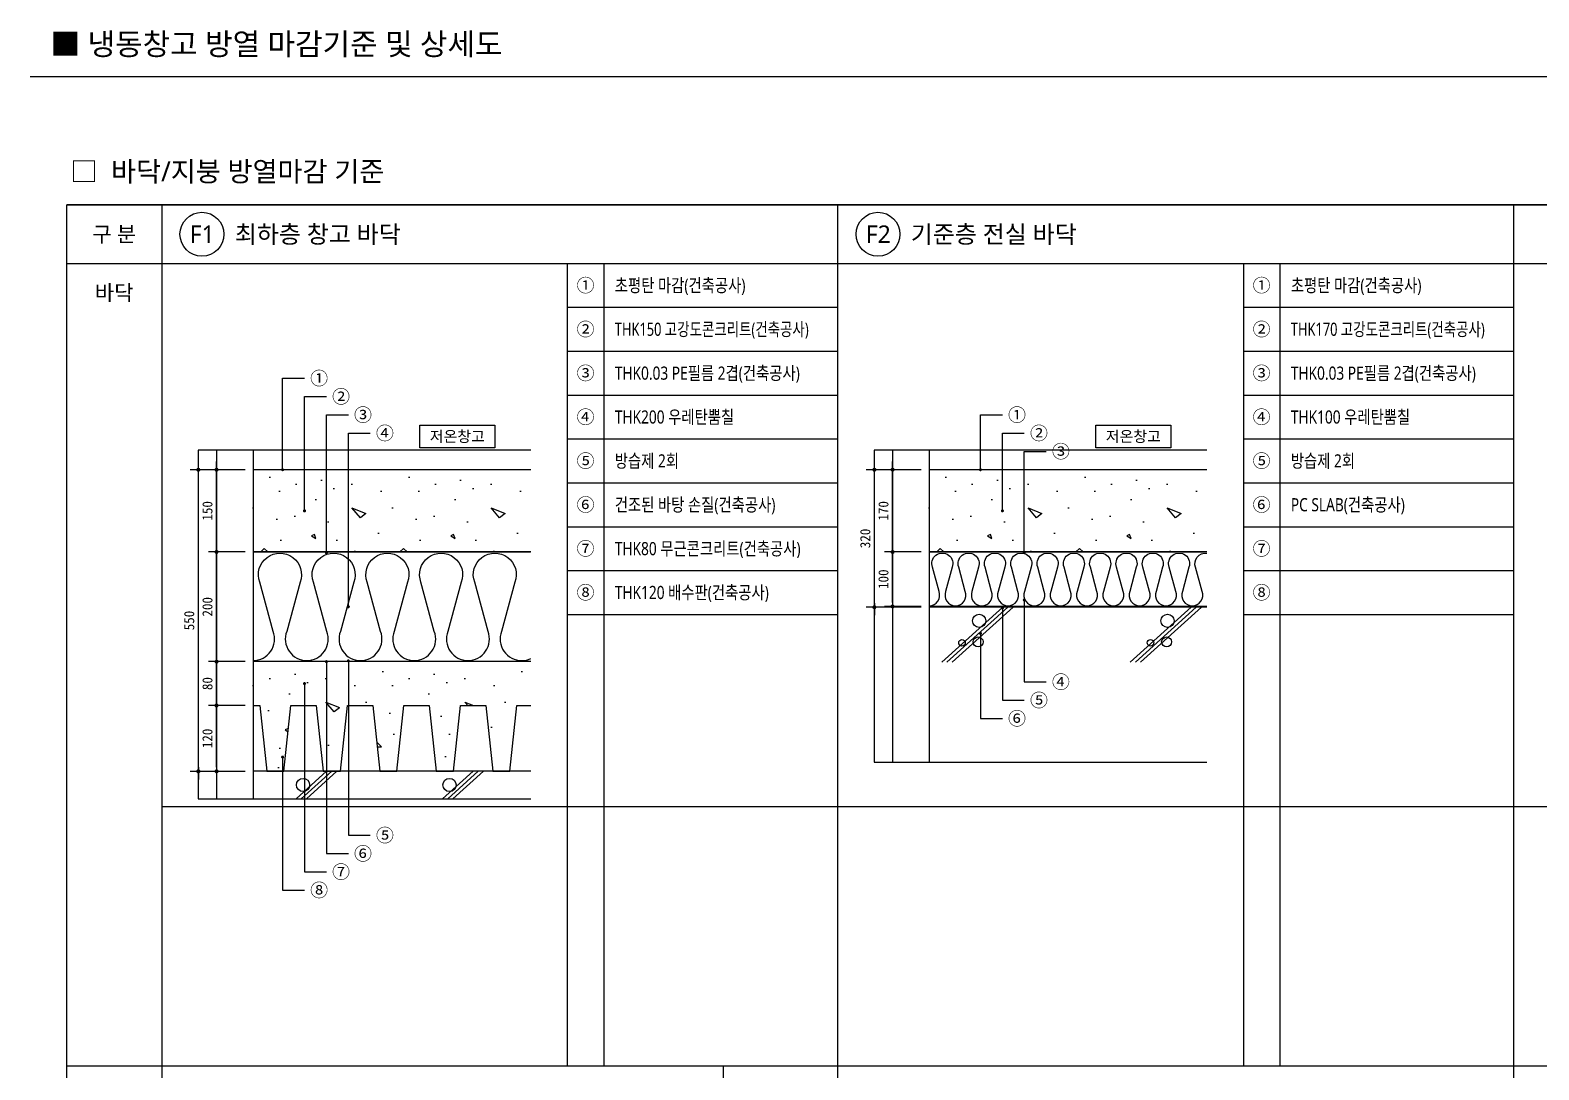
# Model space of a CAD drawing. Header units: millimetres. Extents: x 1008970 to 1091919, y 939088 to 948574.
# Drawn here: x 1025770 to 1033247, y 943425 to 948574 of the extents above; entities that cross this region are included whole.
import ezdxf
from ezdxf.enums import TextEntityAlignment as Align

# ---------------------------------------------------------------- set-up
doc = ezdxf.new("R2010")
doc.units = ezdxf.units.MM
doc.header["$LTSCALE"] = 5
doc.header["$MEASUREMENT"] = 0
doc.header["$PDSIZE"] = -10
doc.layers.get('0').update_dxf_attribs({"linetype": 'CONTINUOUS'})
doc.layers.get('Defpoints').update_dxf_attribs({"color": 153, "linetype": 'CONTINUOUS'})
for name, color, linetype in [('0612_ACL WALL', 4, 'CONTINUOUS'), ('5TXT', 7, 'CONTINUOUS'), ('AA-AXIS-DIM7', 7, 'CONTINUOUS'), ('COL', 2, 'CONTINUOUS'), ('DIM', 7, 'CONTINUOUS'), ('HATCH', 9, 'CONTINUOUS'), ('ST', 6, 'CONTINUOUS'), ('TEXT', 7, 'CONTINUOUS'), ('단열재', 11, 'CONTINUOUS')]:
    doc.layers.add(name, color=color, linetype=linetype)
doc.styles.add('MG', font='malgun.ttf')
doc.styles.add('돋움', font='')
doc.styles.add('맑은고딕', font='malgun.ttf')
doc.styles.add('한글', font='malgun.ttf')
doc.styles.get('돋움').set_extended_font_data('DotumChe')
doc.dimstyles.new('DIM_5', dxfattribs={"dimscale": 5, "dimtxt": 3, "dimasz": 1, "dimexe": 2, "dimexo": 2, "dimgap": 1, "dimtad": 1, "dimdec": 0, "dimzin": 0, "dimdsep": 46, "dimtxsty": 'MG', "dimblk1": 'DIMDOT', "dimblk2": 'DIMDOT', "dimsah": 1, "dimcen": 0.09, "dimdle": 2, "dimclrd": 7, "dimclre": 7, "dimclrt": 3, "dimadec": 0, "dimazin": 0, "dimtfac": 1, "dimtdec": 0, "dimtix": 1, "dimtmove": 2, "dimatfit": 3, "dimldrblk": 'DIMDOT', "dimfxl": 2, "dimtolj": 1, "dimtzin": 0, "dimarcsym": 0})
doc.dimstyles.new('SDIM', dxfattribs={"dimscale": 10, "dimtxt": 2.5, "dimasz": 1, "dimexe": 2, "dimexo": 2, "dimgap": 1, "dimtad": 1, "dimdsep": 46, "dimtxsty": '돋움', "dimblk1": '_RXDOT', "dimblk2": '_RXDOT', "dimsah": 1, "dimcen": 3, "dimclrd": 7, "dimclre": 7, "dimclrt": 3, "dimadec": 0, "dimazin": 0, "dimtfac": 1, "dimtix": 1, "dimtmove": 2, "dimatfit": 3, "dimfxl": 1, "dimtolj": 1, "dimtzin": 0, "dimarcsym": 0})

# ---------------------------------------------------------------- blocks, each defined once
blk = doc.blocks.new('DIMDOT')
at = {"linetype": 'Continuous'}
blk.add_line((-2, 0), (2, 0), dxfattribs=at)
for radius in [0.5, 0.25]:
    blk.add_circle((0, 0), radius, dxfattribs=at)
blk = doc.blocks.new('_RXDOT')
at = {"color": 0, "linetype": 'ByBlock'}
blk.add_line((-1, 0), (2, 0), dxfattribs=at)
at = {"color": 0, "linetype": 'ByBlock', "const_width": 0.5}
blk.add_lwpolyline([(-0.25, 0, 1), (0.25, 0, 1)], format="xyb", close=True, dxfattribs=at)
blk = doc.blocks.new('*D8')
at = {"layer": 'Defpoints', "color": 0, "transparency": 16777216}
for p in [(1026693.9, 945229.2), (1026875, 945229.2), (1026875, 944903.2)]:
    blk.add_point(p, dxfattribs=at)
at = {"layer": 'DIM', "color": 7, "lineweight": -2, "transparency": 16777216}
for p, q in [((1026835, 945229.2), (1026653.9, 945229.2)), ((1026693.9, 944923.2), (1026693.9, 945209.2)), ((1026835, 944903.2), (1026653.9, 944903.2))]:
    blk.add_line(p, q, dxfattribs=at)
at = {"layer": 'DIM', "color": 7, "lineweight": -2, "transparency": 16777216, "xscale": 20, "yscale": 20, "zscale": 20}
for p, rotation in [((1026693.9, 945229.2), 90), ((1026693.9, 944903.2), 270)]:
    blk.add_blockref('_RXDOT', p, dxfattribs=dict(at, rotation=rotation))
at = {"layer": 'DIM', "color": 3, "transparency": 16777216, "insert": (1026648.9, 945066.2), "char_height": 50, "attachment_point": 5, "rotation": 90, "style": '돋움'}
blk.add_mtext('\\A1;120', dxfattribs=at)
blk = doc.blocks.new('*D9')
at = {"layer": 'Defpoints', "color": 0, "transparency": 16777216}
for p in [(1026693.9, 945446.5), (1026875, 945446.5), (1026875, 945229.2)]:
    blk.add_point(p, dxfattribs=at)
at = {"layer": 'DIM', "color": 7, "lineweight": -2, "transparency": 16777216}
for p, q in [((1026835, 945446.5), (1026653.9, 945446.5)), ((1026693.9, 945249.2), (1026693.9, 945426.5)), ((1026835, 945229.2), (1026653.9, 945229.2))]:
    blk.add_line(p, q, dxfattribs=at)
at = {"layer": 'DIM', "color": 7, "lineweight": -2, "transparency": 16777216, "xscale": 20, "yscale": 20, "zscale": 20}
for p, rotation in [((1026693.9, 945446.5), 90), ((1026693.9, 945229.2), 270)]:
    blk.add_blockref('_RXDOT', p, dxfattribs=dict(at, rotation=rotation))
at = {"layer": 'DIM', "color": 3, "transparency": 16777216, "insert": (1026648.9, 945337.9), "char_height": 50, "attachment_point": 5, "rotation": 90, "style": '돋움'}
blk.add_mtext('\\A1;80', dxfattribs=at)
blk = doc.blocks.new('*D10')
at = {"layer": 'Defpoints', "color": 0, "transparency": 16777216}
for p in [(1026693.9, 945989.8), (1026875, 945989.8), (1026875, 945446.5)]:
    blk.add_point(p, dxfattribs=at)
at = {"layer": 'DIM', "color": 7, "lineweight": -2, "transparency": 16777216}
for p, q in [((1026835, 945989.8), (1026653.9, 945989.8)), ((1026693.9, 945466.5), (1026693.9, 945969.8)), ((1026835, 945446.5), (1026653.9, 945446.5))]:
    blk.add_line(p, q, dxfattribs=at)
at = {"layer": 'DIM', "color": 7, "lineweight": -2, "transparency": 16777216, "xscale": 20, "yscale": 20, "zscale": 20}
for p, rotation in [((1026693.9, 945989.8), 90), ((1026693.9, 945446.5), 270)]:
    blk.add_blockref('_RXDOT', p, dxfattribs=dict(at, rotation=rotation))
at = {"layer": 'DIM', "color": 3, "transparency": 16777216, "insert": (1026648.9, 945718.2), "char_height": 50, "attachment_point": 5, "rotation": 90, "style": '돋움'}
blk.add_mtext('\\A1;200', dxfattribs=at)
blk = doc.blocks.new('*D11')
at = {"layer": 'Defpoints', "color": 0, "transparency": 16777216}
for p in [(1026693.9, 946397.3), (1026875, 946397.3), (1026875, 945989.8)]:
    blk.add_point(p, dxfattribs=at)
at = {"layer": 'DIM', "color": 7, "lineweight": -2, "transparency": 16777216}
for p, q in [((1026835, 946397.3), (1026653.9, 946397.3)), ((1026693.9, 946009.8), (1026693.9, 946377.3)), ((1026835, 945989.8), (1026653.9, 945989.8))]:
    blk.add_line(p, q, dxfattribs=at)
at = {"layer": 'DIM', "color": 7, "lineweight": -2, "transparency": 16777216, "xscale": 20, "yscale": 20, "zscale": 20}
for p, rotation in [((1026693.9, 946397.3), 90), ((1026693.9, 945989.8), 270)]:
    blk.add_blockref('_RXDOT', p, dxfattribs=dict(at, rotation=rotation))
at = {"layer": 'DIM', "color": 3, "transparency": 16777216, "insert": (1026648.9, 946193.5), "char_height": 50, "attachment_point": 5, "rotation": 90, "style": '돋움'}
blk.add_mtext('\\A1;150', dxfattribs=at)
blk = doc.blocks.new('*D12')
at = {"layer": 'Defpoints', "color": 0, "transparency": 16777216}
for p in [(1026603.7, 946397.3), (1026875.3, 946397.3), (1026875.3, 944903.2)]:
    blk.add_point(p, dxfattribs=at)
at = {"layer": 'DIM', "color": 7, "lineweight": -2, "transparency": 16777216}
for p, q in [((1026835.3, 946397.3), (1026563.7, 946397.3)), ((1026603.7, 944923.2), (1026603.7, 946377.3)), ((1026835.3, 944903.2), (1026563.7, 944903.2))]:
    blk.add_line(p, q, dxfattribs=at)
at = {"layer": 'DIM', "color": 7, "lineweight": -2, "transparency": 16777216, "xscale": 20, "yscale": 20, "zscale": 20}
for p, rotation in [((1026603.7, 946397.3), 90), ((1026603.7, 944903.2), 270)]:
    blk.add_blockref('_RXDOT', p, dxfattribs=dict(at, rotation=rotation))
at = {"layer": 'DIM', "color": 3, "transparency": 16777216, "insert": (1026558.6, 945650.2), "char_height": 50, "attachment_point": 5, "rotation": 90, "style": '돋움'}
blk.add_mtext('\\A1;550', dxfattribs=at)
blk = doc.blocks.new('*D24')
at = {"layer": 'Defpoints', "color": 0, "transparency": 16777216}
for p in [(1030044.1, 945989.8), (1030225.2, 945989.8), (1030225.2, 945720)]:
    blk.add_point(p, dxfattribs=at)
at = {"layer": 'DIM', "color": 7, "lineweight": -2, "transparency": 16777216}
for p, q in [((1030185.2, 945989.8), (1030004.1, 945989.8)), ((1030044.1, 945740), (1030044.1, 945969.8)), ((1030185.2, 945720), (1030004.1, 945720))]:
    blk.add_line(p, q, dxfattribs=at)
at = {"layer": 'DIM', "color": 7, "lineweight": -2, "transparency": 16777216, "xscale": 20, "yscale": 20, "zscale": 20}
for p, rotation in [((1030044.1, 945989.8), 90), ((1030044.1, 945720), 270)]:
    blk.add_blockref('_RXDOT', p, dxfattribs=dict(at, rotation=rotation))
at = {"layer": 'DIM', "color": 3, "transparency": 16777216, "insert": (1029999.1, 945854.9), "char_height": 50, "attachment_point": 5, "rotation": 90, "style": '돋움'}
blk.add_mtext('\\A1;100', dxfattribs=at)
blk = doc.blocks.new('*D25')
at = {"layer": 'Defpoints', "color": 0, "transparency": 16777216}
for p in [(1030044.1, 946397.3), (1030225.2, 946397.3), (1030225.2, 945989.8)]:
    blk.add_point(p, dxfattribs=at)
at = {"layer": 'DIM', "color": 7, "lineweight": -2, "transparency": 16777216}
for p, q in [((1030185.2, 946397.3), (1030004.1, 946397.3)), ((1030044.1, 946009.8), (1030044.1, 946377.3)), ((1030185.2, 945989.8), (1030004.1, 945989.8))]:
    blk.add_line(p, q, dxfattribs=at)
at = {"layer": 'DIM', "color": 7, "lineweight": -2, "transparency": 16777216, "xscale": 20, "yscale": 20, "zscale": 20}
for p, rotation in [((1030044.1, 946397.3), 90), ((1030044.1, 945989.8), 270)]:
    blk.add_blockref('_RXDOT', p, dxfattribs=dict(at, rotation=rotation))
at = {"layer": 'DIM', "color": 3, "transparency": 16777216, "insert": (1029999.1, 946193.5), "char_height": 50, "attachment_point": 5, "rotation": 90, "style": '돋움'}
blk.add_mtext('\\A1;170', dxfattribs=at)
blk = doc.blocks.new('*D26')
at = {"layer": 'Defpoints', "color": 0, "transparency": 16777216}
for p in [(1029953.9, 946397.3), (1030225.5, 946397.3), (1030225.5, 945716.3)]:
    blk.add_point(p, dxfattribs=at)
at = {"layer": 'DIM', "color": 7, "lineweight": -2, "transparency": 16777216}
for p, q in [((1030185.5, 946397.3), (1029913.9, 946397.3)), ((1029953.9, 945736.3), (1029953.9, 946377.3)), ((1030185.5, 945716.3), (1029913.9, 945716.3))]:
    blk.add_line(p, q, dxfattribs=at)
at = {"layer": 'DIM', "color": 7, "lineweight": -2, "transparency": 16777216, "xscale": 20, "yscale": 20, "zscale": 20}
for p, rotation in [((1029953.9, 946397.3), 90), ((1029953.9, 945716.3), 270)]:
    blk.add_blockref('_RXDOT', p, dxfattribs=dict(at, rotation=rotation))
at = {"layer": 'DIM', "color": 3, "transparency": 16777216, "insert": (1029908.9, 946056.8), "char_height": 50, "attachment_point": 5, "rotation": 90, "style": '돋움'}
blk.add_mtext('\\A1;320', dxfattribs=at)

msp = doc.modelspace()

# ---------------------------------------------------------------- hatches: boundary and pattern name
at = {"layer": 'HATCH'}
h = msp.add_hatch(dxfattribs=at)
h.set_pattern_fill('CONC', color=256, scale=27.163969)
h.set_pattern_definition([(0, (1013206.4, 966298.8), (0, 689.965), [0, -689.965]), (0, (1013213.3, 966057.3), (0, 689.965), [0, -689.965]), (0, (1013234, 966429.9), (0, 689.965), [0, -689.965]), (338.1986, (1012875.23, 966216.02), (2069.89464, -689.96476), [74.311, -3641.263]), (216.8699, (1012944.23, 966188.43), (2069.8944, 1379.9297), [34.498, -3415.326]), (130.6013, (1012916.63, 966167.73), (3449.82438, -4139.78823), [63.611, -6297.55]), (206.5651, (1012688.94, 966084.93), (-689.9642, -689.9657), [15.428, -1527.38]), (326.3099, (1012675.14, 966078.03), (1379.9293, -689.9657), [24.877, -2462.827]), (108.4349, (1012695.84, 966064.23), (-689.9637, 1379.93), [21.819, -2160.042]), (225, (1013130.5, 966015.93), (-1e-13, -689.965), [29.272, -946.485]), (0, (1013109.8, 965995.24), (689.965, 689.965), [41.398, -648.567]), (135, (1013151.2, 965995.24), (-689.965, 5e-14), [29.272, -946.485]), (251.5651, (1013047.72, 966457.51), (689.9637, 1379.93), [21.819, -2160.042]), (0, (1013040.8, 966436.8), (689.965, 689.965), [34.498, -655.467]), (143.1301, (1013075.32, 966436.81), (-2069.8944, 1379.9297), [34.498, -3415.326]), (213.6901, (1012682.04, 966464.41), (1379.9293, 689.9657), [24.877, -2462.827]), (341.5651, (1012661.34, 966450.61), (-1379.93, 689.9637), [43.638, -2138.223]), (126.8699, (1012702.74, 966436.81), (1379.9297, -2069.8944), [34.498, -3415.326]), (0, (1012882.1, 966436.8), (0, 689.965), [0, -689.965]), (0, (1012695.84, 966257.4), (0, 689.965), [0, -689.965]), (0, (1012889, 966002.13), (0, 689.965), [0, -689.965]), (0, (1013075.3, 966216), (0, 689.965), [0, -689.965]), (0, (1012875.2, 966333.3), (0, 689.965), [0, -689.965]), (0, (1012723.44, 966354), (0, 689.965), [0, -689.965]), (0, (1012785.54, 966312.6), (0, 689.965), [0, -689.965]), (0, (1012757.94, 966147), (0, 689.965), [0, -689.965]), (0, (1012592.35, 966174.6), (0, 689.965), [0, -689.965]), (0, (1012599.25, 966333.3), (0, 689.965), [0, -689.965]), (0, (1012578.55, 966485.1), (0, 689.965), [0, -689.965]), (0, (1012792.44, 966512.7), (0, 689.965), [0, -689.965]), (0, (1012944.2, 966540.3), (0, 689.965), [0, -689.965]), (0, (1013185.7, 966512.7), (0, 689.965), [0, -689.965]), (0, (1013020.1, 966298.8), (0, 689.965), [0, -689.965]), (0, (1012951.1, 966423), (0, 689.965), [0, -689.965]), (0, (1013006.3, 966091.8), (0, 689.965), [0, -689.965]), (0, (1012799.34, 966057.3), (0, 689.965), [0, -689.965]), (0, (1013006.3, 965905.54), (0, 689.965), [0, -689.965]), (0, (1012778.64, 965946.94), (0, 689.965), [0, -689.965]), (0, (1012557.85, 965926.24), (0, 689.965), [0, -689.965]), (0, (1012640.65, 965891.74), (0, 689.965), [0, -689.965]), (0, (1012647.55, 965988.34), (0, 689.965), [0, -689.965]), (0, (1013109.8, 965877.94), (0, 689.965), [0, -689.965]), (0, (1013192.6, 966160.8), (0, 689.965), [0, -689.965]), (0, (1013158.1, 966367.8), (0, 689.965), [0, -689.965]), (0, (1012840.74, 965871.04), (0, 689.965), [0, -689.965])])
h.paths.add_polyline_path([(1028251.001, 946397.251), (1028251.001, 945989.792), (1028063.425, 945989.792), (1027859.695, 945989.792), (1027655.965, 945989.792), (1027452.236, 945989.792), (1027248.506, 945989.792), (1027044.776, 945989.792), (1026875.001, 945989.792), (1026875.001, 946397.251)])
h = msp.add_hatch(dxfattribs=at)
h.set_pattern_fill('CONC', color=256, scale=27.163969)
h.set_pattern_definition([(0, (1016556.64, 966298.8), (0, 689.965), [0, -689.965]), (0, (1016563.54, 966057.3), (0, 689.965), [0, -689.965]), (0, (1016584.24, 966429.9), (0, 689.965), [0, -689.965]), (338.1986, (1016225.46, 966216.02), (2069.89464, -689.96476), [74.311, -3641.263]), (216.8699, (1016294.45, 966188.43), (2069.8944, 1379.9297), [34.498, -3415.326]), (130.6013, (1016266.854, 966167.73), (3449.82438, -4139.78823), [63.611, -6297.55]), (206.5651, (1016039.17, 966084.93), (-689.9642, -689.9657), [15.428, -1527.38]), (326.3099, (1016025.37, 966078.03), (1379.9293, -689.9657), [24.877, -2462.827]), (108.4349, (1016046.07, 966064.23), (-689.9637, 1379.93), [21.819, -2160.042]), (225, (1016480.74, 966015.93), (-1e-13, -689.965), [29.272, -946.485]), (0, (1016460.04, 965995.24), (689.965, 689.965), [41.398, -648.567]), (135, (1016501.44, 965995.24), (-689.965, 5e-14), [29.272, -946.485]), (251.5651, (1016397.95, 966457.51), (689.9637, 1379.93), [21.819, -2160.042]), (0, (1016391.05, 966436.8), (689.965, 689.965), [34.498, -655.467]), (143.1301, (1016425.55, 966436.81), (-2069.8944, 1379.9297), [34.498, -3415.326]), (213.6901, (1016032.27, 966464.41), (1379.9293, 689.9657), [24.877, -2462.827]), (341.5651, (1016011.57, 966450.61), (-1379.93, 689.9637), [43.638, -2138.223]), (126.8699, (1016052.97, 966436.81), (1379.9297, -2069.8944), [34.498, -3415.326]), (0, (1016232.36, 966436.8), (0, 689.965), [0, -689.965]), (0, (1016046.1, 966257.4), (0, 689.965), [0, -689.965]), (0, (1016239.26, 966002.13), (0, 689.965), [0, -689.965]), (0, (1016425.55, 966216), (0, 689.965), [0, -689.965]), (0, (1016225.46, 966333.3), (0, 689.965), [0, -689.965]), (0, (1016073.66, 966354), (0, 689.965), [0, -689.965]), (0, (1016135.76, 966312.6), (0, 689.965), [0, -689.965]), (0, (1016108.16, 966147), (0, 689.965), [0, -689.965]), (0, (1015942.6, 966174.6), (0, 689.965), [0, -689.965]), (0, (1015949.5, 966333.3), (0, 689.965), [0, -689.965]), (0, (1015928.8, 966485.1), (0, 689.965), [0, -689.965]), (0, (1016142.66, 966512.7), (0, 689.965), [0, -689.965]), (0, (1016294.45, 966540.3), (0, 689.965), [0, -689.965]), (0, (1016535.94, 966512.7), (0, 689.965), [0, -689.965]), (0, (1016370.35, 966298.8), (0, 689.965), [0, -689.965]), (0, (1016301.35, 966423), (0, 689.965), [0, -689.965]), (0, (1016356.55, 966091.8), (0, 689.965), [0, -689.965]), (0, (1016149.56, 966057.3), (0, 689.965), [0, -689.965]), (0, (1016356.55, 965905.54), (0, 689.965), [0, -689.965]), (0, (1016128.86, 965946.94), (0, 689.965), [0, -689.965]), (0, (1015908.1, 965926.24), (0, 689.965), [0, -689.965]), (0, (1015990.9, 965891.74), (0, 689.965), [0, -689.965]), (0, (1015997.8, 965988.34), (0, 689.965), [0, -689.965]), (0, (1016460.04, 965877.94), (0, 689.965), [0, -689.965]), (0, (1016542.84, 966160.8), (0, 689.965), [0, -689.965]), (0, (1016508.34, 966367.8), (0, 689.965), [0, -689.965]), (0, (1016190.96, 965871.04), (0, 689.965), [0, -689.965])])
h.paths.add_polyline_path([(1031601.224, 946397.251), (1031601.224, 945989.792), (1031413.648, 945989.792), (1031209.918, 945989.792), (1031006.188, 945989.792), (1030802.458, 945989.792), (1030598.729, 945989.792), (1030394.999, 945989.792), (1030225.224, 945989.792), (1030225.224, 946397.251)])
h = msp.add_hatch(dxfattribs=at)
h.set_pattern_fill('CONC', color=256, scale=27.163969)
h.set_pattern_definition([(0, (1017215.8, 966027.2), (0, 689.965), [0, -689.965]), (0, (1017222.7, 965785.7), (0, 689.965), [0, -689.965]), (0, (1017243.4, 966158.3), (0, 689.965), [0, -689.965]), (338.1986, (1016884.64, 965944.38), (2069.89464, -689.96476), [74.311, -3641.263]), (216.8699, (1016953.63, 965916.79), (2069.8944, 1379.9297), [34.498, -3415.326]), (130.6013, (1016926.03, 965896.09), (3449.82438, -4139.78823), [63.611, -6297.55]), (206.5651, (1016698.35, 965813.3), (-689.9642, -689.9657), [15.428, -1527.38]), (326.3099, (1016684.55, 965806.4), (1379.9293, -689.9657), [24.877, -2462.827]), (108.4349, (1016705.24, 965792.6), (-689.9637, 1379.93), [21.819, -2160.042]), (225, (1017139.9, 965744.3), (-1e-13, -689.965), [29.272, -946.485]), (0, (1017119.2, 965723.6), (689.965, 689.965), [41.398, -648.567]), (135, (1017160.6, 965723.6), (-689.965, 5e-14), [29.272, -946.485]), (251.5651, (1017057.13, 966185.87), (689.9637, 1379.93), [21.819, -2160.042]), (0, (1017050.2, 966165.2), (689.965, 689.965), [34.498, -655.467]), (143.1301, (1017084.73, 966165.17), (-2069.8944, 1379.9297), [34.498, -3415.326]), (213.6901, (1016691.45, 966192.77), (1379.9293, 689.9657), [24.877, -2462.827]), (341.5651, (1016670.75, 966178.97), (-1379.93, 689.9637), [43.638, -2138.223]), (126.8699, (1016712.14, 966165.17), (1379.9297, -2069.8944), [34.498, -3415.326]), (0, (1016891.54, 966165.2), (0, 689.965), [0, -689.965]), (0, (1016705.24, 965985.8), (0, 689.965), [0, -689.965]), (0, (1016898.43, 965730.5), (0, 689.965), [0, -689.965]), (0, (1017084.7, 965944.4), (0, 689.965), [0, -689.965]), (0, (1016884.64, 966061.7), (0, 689.965), [0, -689.965]), (0, (1016732.84, 966082.4), (0, 689.965), [0, -689.965]), (0, (1016794.94, 966041), (0, 689.965), [0, -689.965]), (0, (1016767.34, 965875.4), (0, 689.965), [0, -689.965]), (0, (1016601.75, 965903), (0, 689.965), [0, -689.965]), (0, (1016608.65, 966061.7), (0, 689.965), [0, -689.965]), (0, (1016587.95, 966213.5), (0, 689.965), [0, -689.965]), (0, (1016801.84, 966241.1), (0, 689.965), [0, -689.965]), (0, (1016953.6, 966268.7), (0, 689.965), [0, -689.965]), (0, (1017195.1, 966241.1), (0, 689.965), [0, -689.965]), (0, (1017029.5, 966027.2), (0, 689.965), [0, -689.965]), (0, (1016960.5, 966151.4), (0, 689.965), [0, -689.965]), (0, (1017015.7, 965820.2), (0, 689.965), [0, -689.965]), (0, (1016808.74, 965785.7), (0, 689.965), [0, -689.965]), (0, (1017015.7, 965633.9), (0, 689.965), [0, -689.965]), (0, (1016788.04, 965675.3), (0, 689.965), [0, -689.965]), (0, (1016567.25, 965654.6), (0, 689.965), [0, -689.965]), (0, (1016650.05, 965620.1), (0, 689.965), [0, -689.965]), (0, (1016656.95, 965716.7), (0, 689.965), [0, -689.965]), (0, (1017119.2, 965606.3), (0, 689.965), [0, -689.965]), (0, (1017202, 965889.2), (0, 689.965), [0, -689.965]), (0, (1017167.5, 966096.2), (0, 689.965), [0, -689.965]), (0, (1016850.14, 965599.4), (0, 689.965), [0, -689.965])])
h.paths.add_polyline_path([(1026875.001, 945446.512), (1026942.911, 945446.512), (1027146.641, 945446.512), (1027350.371, 945446.512), (1027554.1, 945446.512), (1027574.907, 945446.512), (1027574.907, 944903.233), (1027502.67, 944903.233), (1027467.956, 945229.201), (1027342.221, 945229.201), (1027307.507, 944903.233), (1027290.565, 944903.233), (1027264.955, 944903.233), (1027239.345, 944903.233), (1027222.682, 944903.233), (1027187.968, 945229.201), (1027062.232, 945229.201), (1027027.519, 944903.233), (1026942.693, 944903.233), (1026907.98, 945229.201), (1026875.001, 945229.201)])
h.paths.add_polyline_path([(1027574.907, 945446.512), (1027757.83, 945446.512), (1027846.547, 945446.512), (1027846.547, 944903.233), (1027782.659, 944903.233), (1027747.945, 945229.201), (1027622.209, 945229.201), (1027587.495, 944903.233), (1027574.907, 944903.233)])
h.paths.add_polyline_path([(1027846.547, 945446.512), (1027961.56, 945446.512), (1028118.186, 945446.512), (1028118.186, 944903.233), (1028062.647, 944903.233), (1028027.933, 945229.201), (1027902.198, 945229.201), (1027867.484, 944903.233), (1027846.547, 944903.233)])
h.paths.add_polyline_path([(1028182.186, 945229.201), (1028251.001, 945229.201), (1028251.001, 945446.512), (1028165.29, 945446.512), (1028118.186, 945446.512), (1028118.186, 944903.233), (1028147.472, 944903.233)])

# ---------------------------------------------------------------- linework, layer by layer
for p, q in [((1040167.213, 948342.513), (1025770.333, 948342.513)), ((1029772.491, 939179.201), (1029772.491, 947708.687)), ((1033122.714, 939179.201), (1033122.714, 947708.687)), ((1028432.094, 947418.938), (1028432.094, 943443.944)), ((1028613.187, 947418.938), (1028613.187, 943443.944)), ((1031782.625, 947418.938), (1031782.625, 943443.944)), ((1031963.718, 947418.938), (1031963.718, 943443.944)), ((1028432.094, 947201.626), (1029772.491, 947201.626)), ((1031782.317, 947201.626), (1033122.714, 947201.626)), ((1028432.094, 946984.314), (1029772.491, 946984.314)), ((1031782.317, 946984.314), (1033122.714, 946984.314)), ((1028432.094, 946767.003), (1029772.491, 946767.003)), ((1031782.317, 946767.003), (1033122.714, 946767.003)), ((1028432.094, 946549.691), (1029772.491, 946549.691)), ((1031782.317, 946549.691), (1033122.714, 946549.691)), ((1028432.094, 946332.379), (1029772.491, 946332.379)), ((1031782.317, 946332.379), (1033122.714, 946332.379)), ((1028432.094, 946115.067), (1029772.491, 946115.067)), ((1031782.317, 946115.067), (1033122.714, 946115.067)), ((1028432.094, 945897.756), (1029772.491, 945897.756)), ((1031782.317, 945897.756), (1033122.714, 945897.756)), ((1028432.094, 945680.444), (1029772.491, 945680.444)), ((1031782.317, 945680.444), (1033122.714, 945680.444)), ((1025951.426, 943443.944), (1039823.16, 943443.944))]:
    msp.add_line(p, q)
for points in [[(1039823.16, 939179.201), (1025951.426, 939179.201), (1025951.426, 947708.687), (1039823.16, 947708.687)], [(1027701.509, 946618.387), (1028072.985, 946618.387), (1028072.985, 946505.907), (1027701.509, 946505.907)], [(1031051.732, 946618.387), (1031423.208, 946618.387), (1031423.208, 946505.907), (1031051.732, 946505.907)]]:
    msp.add_lwpolyline(points, close=True)
at = {"color": 6, "const_width": 1.811}
for points in [[(1028251.001, 945986.17), (1026875.001, 945986.17)], [(1031601.224, 945986.17), (1030225.224, 945986.17)], [(1031601.532, 945723.585), (1030225.224, 945723.585)], [(1028251.309, 945450.134), (1026875.001, 945450.134)]]:
    msp.add_lwpolyline(points, dxfattribs=at)
at = {"layer": '0612_ACL WALL', "linetype": 'ByBlock'}
for p, q in [((1028251.001, 946397.251), (1026875.001, 946397.251)), ((1031601.224, 946397.251), (1030225.224, 946397.251)), ((1028251.001, 945989.792), (1026875.001, 945989.792)), ((1031601.224, 945989.792), (1030225.224, 945989.792)), ((1031601.532, 945719.963), (1030225.224, 945719.963)), ((1028251.309, 945446.512), (1026875.001, 945446.512))]:
    msp.add_line(p, q, dxfattribs=at)
at = {"layer": '5TXT'}
for p, q in [((1036472.937, 947708.687), (1025951.426, 947708.687)), ((1025951.426, 939859.876), (1025951.426, 947708.687)), ((1026422.268, 947708.687), (1026422.268, 939179.201)), ((1025951.426, 947418.938), (1039823.16, 947418.938))]:
    msp.add_line(p, q, dxfattribs=at)
at = {"layer": 'COL'}
for p, q in [((1031601.532, 945716.341), (1030225.224, 945716.341)), ((1028251.309, 944903.233), (1026875.001, 944903.233))]:
    msp.add_line(p, q, dxfattribs=at)
at = {"layer": 'Defpoints'}
for p, q in [((1026422.268, 944729.176), (1036472.937, 944729.176)), ((1029204.872, 943443.944), (1029204.872, 939179.201))]:
    msp.add_line(p, q, dxfattribs=at)
at = {"layer": 'Defpoints', "color": 139}
for points in [[(1028251.001, 946493.74), (1026603.361, 946493.74), (1026603.361, 944767.413), (1028251.309, 944767.413)], [(1028251.001, 946493.74), (1026693.908, 946493.74), (1026693.908, 944767.413), (1028251.309, 944767.413)], [(1028251.001, 946493.74), (1026875.001, 946493.74), (1026875.001, 944767.413), (1028251.309, 944767.413)], [(1031601.224, 946493.74), (1029953.584, 946493.74), (1029953.584, 944948.506), (1031601.532, 944948.506)], [(1031601.224, 946493.74), (1030044.131, 946493.74), (1030044.131, 944948.506), (1031601.532, 944948.506)], [(1031601.224, 946493.74), (1030225.224, 946493.74), (1030225.224, 944948.506), (1031601.532, 944948.506)]]:
    msp.add_lwpolyline(points, dxfattribs=at)
at = {"layer": 'HATCH'}
for p, q in [((1030288.054, 945444.702), (1030589.876, 945716.341)), ((1030313.664, 945444.702), (1030615.486, 945716.341)), ((1030339.275, 945444.702), (1030641.097, 945716.341)), ((1031221.976, 945444.702), (1031523.798, 945716.341)), ((1031247.587, 945444.702), (1031549.408, 945716.341)), ((1031273.197, 945444.702), (1031575.019, 945716.341)), ((1027088.434, 944767.413), (1027239.345, 944903.233)), ((1027114.044, 944767.413), (1027264.955, 944903.233)), ((1027139.655, 944767.413), (1027290.565, 944903.233)), ((1027814.112, 944767.413), (1027965.023, 944903.233)), ((1027839.723, 944767.413), (1027990.634, 944903.233)), ((1027865.333, 944767.413), (1028016.244, 944903.233))]:
    msp.add_line(p, q, dxfattribs=at)
for centre, radius in [((1030473.117, 945648.796), 32.597), ((1031407.039, 945648.796), 32.597), ((1030468.22, 945544.395), 24.448), ((1031402.142, 945544.395), 24.448), ((1030388.241, 945540.317), 16.298), ((1031322.163, 945540.317), 16.298), ((1027122.586, 944835.688), 32.597), ((1027848.264, 944835.688), 32.597)]:
    msp.add_circle(centre, radius, dxfattribs=at)
at = {"layer": 'ST'}
for points in [[(1026875.001, 945229.201), (1026907.98, 945229.201), (1026942.693, 944903.233), (1027027.519, 944903.233), (1027062.232, 945229.201), (1027187.968, 945229.201), (1027222.682, 944903.233), (1027307.507, 944903.233), (1027342.221, 945229.201), (1027467.956, 945229.201), (1027502.67, 944903.233), (1027587.495, 944903.233), (1027622.209, 945229.201), (1027747.945, 945229.201), (1027782.659, 944903.233), (1027867.484, 944903.233), (1027902.198, 945229.201), (1028016.725, 945229.201)], [(1027867.484, 944903.233), (1027902.198, 945229.201), (1028027.933, 945229.201), (1028062.647, 944903.233), (1028147.472, 944903.233), (1028182.186, 945229.201), (1028251.309, 945229.201)]]:
    msp.add_lwpolyline(points, dxfattribs=at)
at = {"layer": 'TEXT'}
for centre in [(1026621.471, 947563.812), (1029971.694, 947563.812)]:
    msp.add_circle(centre, 108.656, dxfattribs=at)
at = {"layer": '단열재'}
for points in [[(1026875.001, 945451.945, 0.52485566), (1026974.563, 945596.229), (1026908.543, 945840.075, -1.44919786), (1027107.666, 945840.075), (1027041.647, 945596.229, 0.52485566), (1027141.208, 945451.945, 0.52485566), (1027240.769, 945596.229), (1027174.75, 945840.075, -1.44919786), (1027373.873, 945840.075), (1027307.854, 945596.229, 0.52485566), (1027407.415, 945451.945, 0.52485566), (1027506.976, 945596.229), (1027440.957, 945840.075, -1.44919786), (1027640.08, 945840.075), (1027574.06, 945596.229, 0.52485566), (1027673.622, 945451.945, 0.52485566), (1027773.183, 945596.229), (1027707.164, 945840.075, -1.44919786), (1027906.287, 945840.075), (1027840.267, 945596.229, 0.52485566), (1027939.829, 945451.945, 0.52485566), (1028039.39, 945596.229), (1027973.371, 945840.075, -1.44919786), (1028172.494, 945840.075), (1028106.474, 945596.229, 0.52485566), (1028206.036, 945451.945, 0.11021302), (1028251.309, 945462.053, 0.11021302)], [(1030225.532, 945723.585, 0.52485566), (1030274.297, 945794.255), (1030241.961, 945913.689, -1.44919786), (1030339.491, 945913.689), (1030307.155, 945794.255, 0.52485566), (1030355.919, 945723.585, 0.52485566), (1030404.684, 945794.255), (1030372.348, 945913.689, -1.44919786), (1030469.878, 945913.689), (1030437.542, 945794.255, 0.52485566), (1030486.306, 945723.585, 0.52485566), (1030535.071, 945794.255), (1030502.735, 945913.689, -1.44919786), (1030600.265, 945913.689), (1030567.929, 945794.255, 0.52485566), (1030616.693, 945723.585, 0.52485566), (1030665.458, 945794.255), (1030633.122, 945913.689, -1.44919786), (1030730.652, 945913.689), (1030698.316, 945794.255, 0.52485566), (1030747.08, 945723.585, 0.52485566), (1030795.845, 945794.255), (1030763.509, 945913.689, -1.44919786), (1030861.039, 945913.689), (1030828.703, 945794.255, 0.52485566), (1030877.468, 945723.585, 0.52485566), (1030926.232, 945794.255), (1030893.896, 945913.689, -1.44919786), (1030991.426, 945913.689), (1030959.09, 945794.255, 0.52485566), (1031007.855, 945723.585, 0.52485566), (1031056.619, 945794.255), (1031024.283, 945913.689, -1.44919786), (1031121.813, 945913.689), (1031089.477, 945794.255, 0.52485566), (1031138.242, 945723.585, 0.52485566), (1031187.006, 945794.255), (1031154.67, 945913.689, -1.44919786), (1031252.2, 945913.689), (1031219.864, 945794.255, 0.52485566), (1031268.629, 945723.585, 0.52485566), (1031317.393, 945794.255), (1031285.057, 945913.689, -1.44919786), (1031382.587, 945913.689), (1031350.251, 945794.255, 0.52485566), (1031399.016, 945723.585, 0.52485566), (1031447.78, 945794.255), (1031415.444, 945913.689, -1.44919786), (1031512.974, 945913.689), (1031480.638, 945794.255, 0.52485566), (1031529.403, 945723.585, 0.52485566), (1031578.168, 945794.255), (1031545.832, 945913.689, -0.56823417), (1031601.532, 945983.896, -0.56823417)]]:
    msp.add_lwpolyline(points, format="xyb", dxfattribs=at)

# ---------------------------------------------------------------- texts
at = {"style": '한글'}
for s, height, p in [('■ 냉동창고 방열 마감기준 및 상세도', 108.6557, (1025869.934, 948505.496)), ('□  바닥/지붕 방열마감 기준', 98.77792, (1025969.577, 947874.603)), ('F1', 86.9247, (1026561.481, 947563.812)), ('최하층 창고 바닥', 86.9247, (1026784.455, 947563.812)), ('F2', 86.9247, (1029911.704, 947563.812)), ('기준층 전실 바닥', 86.9247, (1030134.678, 947563.812))]:
    msp.add_text(s, height=height, dxfattribs=at).set_placement(p, align=Align.MIDDLE_LEFT)
for s, height, p in [('구 분', 76.0591, (1026186.847, 947563.812)), ('①', 65.194, (1028522.64, 947310.282)), ('①', 65.194, (1031872.863, 947310.282)), ('바닥', 76.0591, (1026186.847, 947274.063)), ('②', 65.194, (1028522.64, 947092.97)), ('②', 65.194, (1031872.863, 947092.97)), ('③', 65.194, (1028522.64, 946875.659)), ('③', 65.194, (1031872.863, 946875.659)), ('①', 65.194, (1027202.33, 946849.984)), ('②', 65.194, (1027310.986, 946759.438)), ('③', 65.194, (1027419.641, 946668.891)), ('④', 65.194, (1028522.64, 946658.347)), ('①', 65.194, (1030660.9, 946668.891)), ('④', 65.194, (1031872.863, 946658.347)), ('④', 65.194, (1027528.297, 946578.345)), ('②', 65.194, (1030769.556, 946578.345)), ('③', 65.194, (1030878.212, 946487.798)), ('⑤', 65.194, (1028522.64, 946441.035)), ('⑤', 65.194, (1031872.863, 946441.035)), ('⑥', 65.194, (1028522.64, 946223.723)), ('⑥', 65.194, (1031872.863, 946223.723)), ('⑦', 65.194, (1028522.64, 946006.412)), ('⑦', 65.194, (1031872.863, 946006.412)), ('⑧', 65.194, (1028522.64, 945789.1)), ('⑧', 65.194, (1031872.863, 945789.1)), ('④', 65.194, (1030878.212, 945346.006)), ('⑤', 65.194, (1030769.556, 945255.459)), ('⑥', 65.194, (1030660.9, 945164.913)), ('⑤', 65.194, (1027528.297, 944586.32)), ('⑥', 65.194, (1027419.641, 944495.774)), ('⑦', 65.194, (1027310.986, 944405.227)), ('⑧', 65.194, (1027202.33, 944314.68))]:
    msp.add_text(s, height=height, dxfattribs=at).set_placement(p, align=Align.MIDDLE_CENTER)
for s, height, width, p in [('초평탄 마감(건축공사)', 65.19353, 0.8, (1028667.515, 947310.282)), ('초평탄 마감(건축공사)', 65.19353, 0.8, (1032017.738, 947310.282)), ('THK150 고강도콘크리트(건축공사)', 65.19353, 0.75, (1028667.515, 947092.97)), ('THK170 고강도콘크리트(건축공사)', 65.19353, 0.75, (1032017.738, 947092.97)), ('THK0.03 PE필름 2겹(건축공사)', 65.19353, 0.8, (1028667.515, 946875.659)), ('THK0.03 PE필름 2겹(건축공사)', 65.19353, 0.8, (1032017.738, 946875.659)), ('THK200 우레탄뿜칠', 65.19353, 0.8, (1028667.515, 946658.347)), ('THK100 우레탄뿜칠', 65.19353, 0.8, (1032017.738, 946658.347)), ('방습제 2회', 65.1935, 0.8, (1028667.515, 946441.035)), ('방습제 2회', 65.1935, 0.8, (1032017.738, 946441.035)), ('건조된 바탕 손질(건축공사)', 65.19353, 0.8, (1028667.515, 946223.723)), ('PC SLAB(건축공사)', 65.19353, 0.8, (1032018.046, 946223.723)), ('THK80 무근콘크리트(건축공사)', 65.19353, 0.8, (1028667.515, 946006.412)), ('THK120 배수판(건축공사)', 65.19353, 0.8, (1028667.515, 945789.1))]:
    msp.add_text(s, height=height, dxfattribs=dict(at, width=width)).set_placement(p, align=Align.MIDDLE_LEFT)
at = {"layer": 'TEXT', "style": '맑은고딕'}
for p in [(1027887.247, 946562.147), (1031237.47, 946562.147)]:
    msp.add_text('저온창고', height=54.3279, dxfattribs=at).set_placement(p, align=Align.MIDDLE_CENTER)

# ---------------------------------------------------------------- dimensions: what is measured, and where the dimension line sits
at = {"layer": 'DIM'}
for p1, p2, distance, text, picture, middle in [((1026875.309, 944903.233), (1026875.309, 946397.251), 271.64, '550', '*D12', (1026558.636, 945650.242)), ((1026875.001, 945989.792), (1026875.001, 946397.251), 181.093, '150', '*D11', (1026648.875, 946193.522)), ((1030225.532, 945716.341), (1030225.532, 946397.251), 271.64, '320', '*D26', (1029908.859, 946056.796)), ((1030225.224, 945989.792), (1030225.224, 946397.251), 181.093, '170', '*D25', (1029999.098, 946193.522)), ((1026875.001, 945446.512), (1026875.001, 945989.792), 181.093, '200', '*D10', (1026648.875, 945718.152)), ((1030225.224, 945719.963), (1030225.224, 945989.792), 181.093, '100', '*D24', (1029999.098, 945854.877)), ((1026875.001, 945229.201), (1026875.001, 945446.512), 181.093, '80', '*D9', (1026648.875, 945337.857)), ((1026875.001, 944903.233), (1026875.001, 945229.201), 181.093, '120', '*D8', (1026648.875, 945066.217))]:
    dim = msp.add_aligned_dim(p1=p1, p2=p2, distance=distance, text=text, dimstyle='SDIM', override={"dimscale": 20, "dimblk1": '_RXDOT', "dimblk2": '_RXDOT'}, dxfattribs=at)
    dim.commit()
    dim.dimension.update_dxf_attribs({"geometry": picture, "text_midpoint": middle})

# ---------------------------------------------------------------- leaders
at = {"layer": 'AA-AXIS-DIM7'}
for points in [[(1027021.237, 946397.251), (1027021.237, 946849.984), (1027129.892, 946849.984)], [(1027129.892, 946193.522), (1027129.892, 946759.438), (1027238.548, 946759.438)], [(1027238.548, 945986.17), (1027238.548, 946668.891), (1027347.204, 946668.891)], [(1030479.807, 946397.251), (1030479.807, 946668.891), (1030588.463, 946668.891)], [(1027347.204, 945718.152), (1027347.204, 946578.345), (1027455.86, 946578.345)], [(1030588.463, 946193.522), (1030588.463, 946578.345), (1030697.119, 946578.345)], [(1030697.119, 945986.17), (1030697.119, 946487.798), (1030805.775, 946487.798)], [(1030588.463, 945711.814), (1030588.463, 945255.459), (1030697.119, 945255.459)], [(1030697.119, 945751.655), (1030697.119, 945346.006), (1030805.775, 945346.006)], [(1030479.807, 945586.358), (1030479.807, 945164.913), (1030588.463, 945164.913)], [(1027238.548, 945446.512), (1027238.548, 944495.774), (1027347.204, 944495.774)], [(1027347.204, 945450.134), (1027347.204, 944586.32), (1027455.86, 944586.32)], [(1027129.892, 945337.857), (1027129.892, 944405.227), (1027238.548, 944405.227)], [(1027021.237, 944974.066), (1027021.237, 944314.68), (1027129.892, 944314.68)]]:
    msp.add_leader(points, dimstyle='DIM_5', override={"dimasz": 3, "dimclrd": 4, "dimldrblk": 'Dot', "dimarcsym": 1}, dxfattribs=at)

doc.saveas('drawing.dxf')
